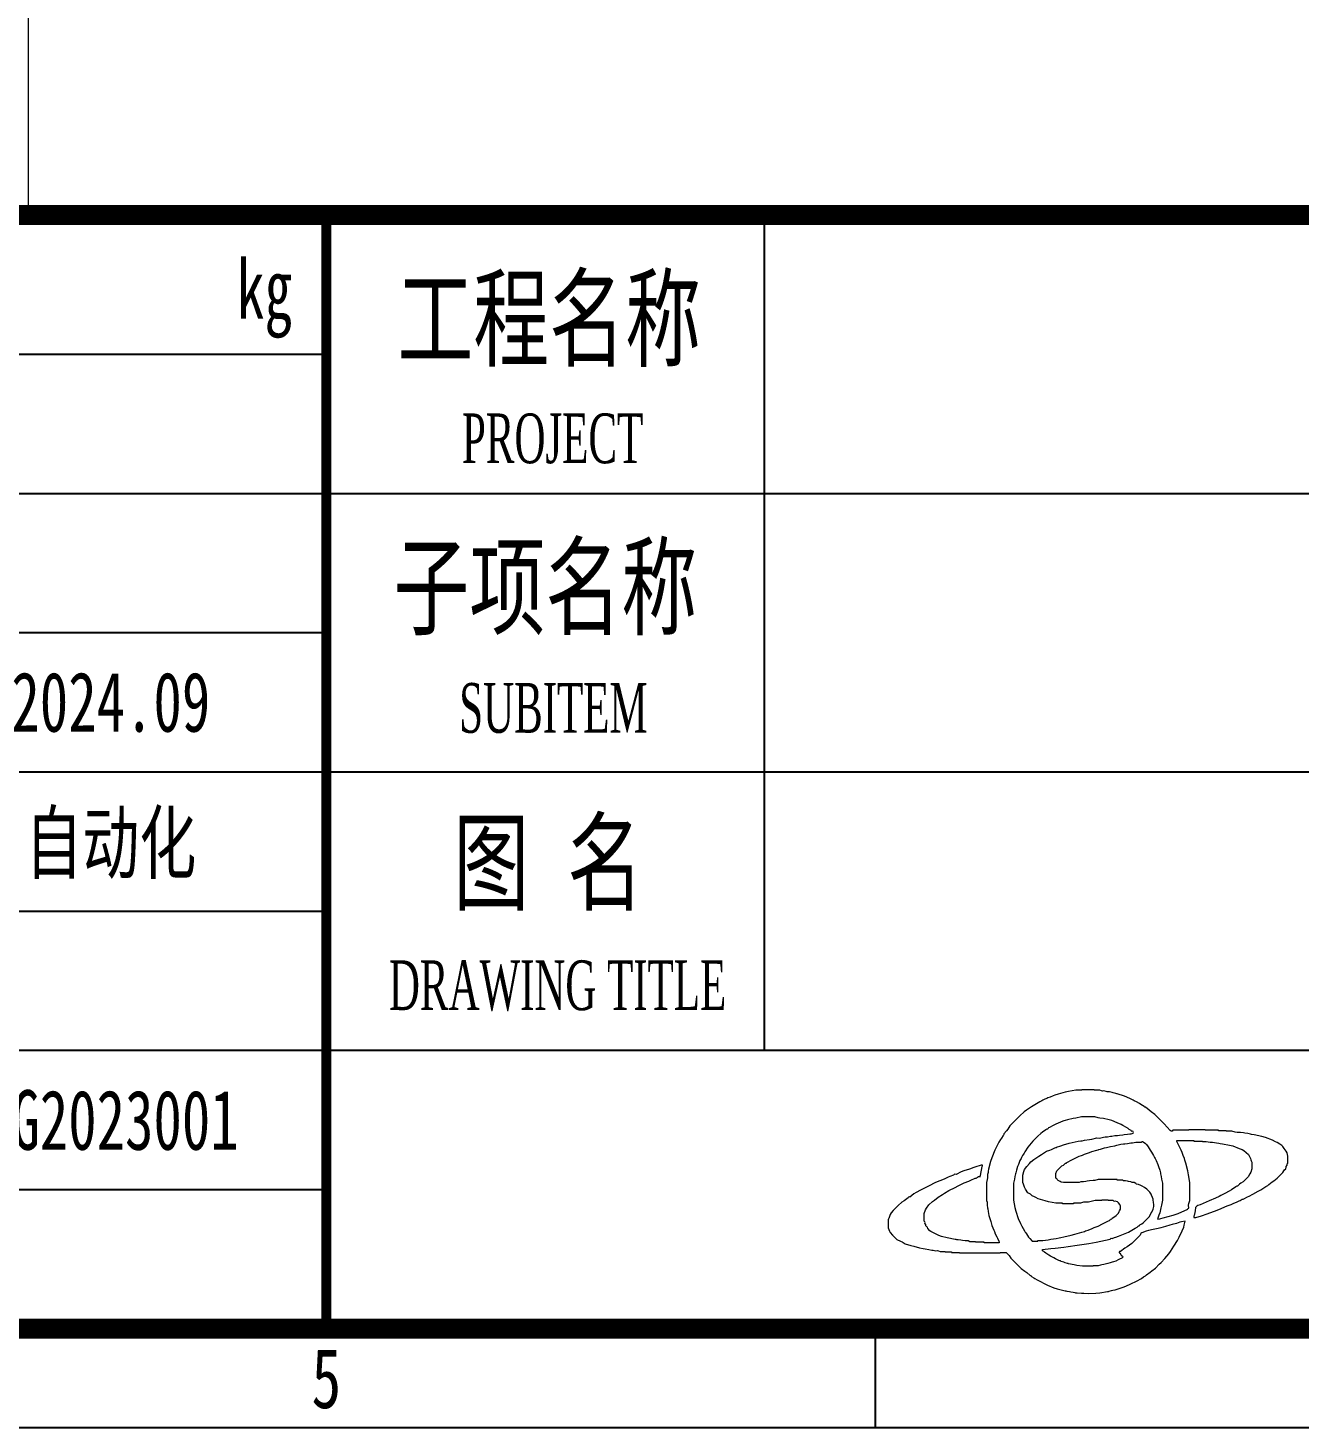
# Model space of a CAD drawing. Header units: millimetres. Extents: x -705761 to 1364679, y -410401 to 446404.
# Drawn here: x -536024 to -529630, y 142576 to 149616 of the extents above; entities that cross this region are included whole.
import ezdxf
from ezdxf.enums import TextEntityAlignment as Align

# ---------------------------------------------------------------- set-up
doc = ezdxf.new("R2010")
doc.units = ezdxf.units.MM
doc.layers.add('TK', color=7, linetype='Continuous')
doc.layers.add('模板-签名-公用', color=3, linetype='Continuous')
doc.layers.add('图框', color=7, linetype='Continuous', lineweight=13)
doc.styles.get("Standard").update_dxf_attribs({"font": 'arial.ttf'})
doc.styles.add('Style-Times New Roman', font='times.ttf')
doc.styles.add('Style-仿宋_GB2312', font='')
doc.styles.add('宋体', font='', dxfattribs={"width": 0.7, "height": 2.5})
doc.styles.add('宋体_1', font='', dxfattribs={"width": 0.7, "height": 2.386364})
doc.styles.get('Style-仿宋_GB2312').set_extended_font_data('仿宋_GB2312')
doc.styles.get('宋体').set_extended_font_data('SimSun')
doc.styles.get('宋体_1').set_extended_font_data('SimSun')

# ---------------------------------------------------------------- blocks, each defined once
blk = doc.blocks.new('BSIET_通用图框_A3_1')
at = {"layer": '图框', "color": 7, "linetype": 'Continuous', "lineweight": 25}
blk.add_line((-157.4, 0), (-157.4, 5), dxfattribs=at)
at = {"layer": '图框', "lineweight": 25}
blk.add_lwpolyline([(-420, 297), (0, 297), (0, 0), (-420, 0)], close=True, dxfattribs=at)
at = {"layer": '图框', "lineweight": 100}
blk.add_lwpolyline([(-395, 292), (-5, 292), (-5, 5), (-395, 5)], close=True, dxfattribs=at)
at = {"layer": 'TK', "style": '宋体_1', "width": 0.7, "flags": 3}
for tag, p in [('LZCO_NGZBS-W50-H30-D10_T7', (-43.865, 279.748)), ('LZCO_NJN-W50-H30-D10_T7', (-42.728, 248.654))]:
    blk.add_attdef(tag, text='', height=3, dxfattribs=at).set_placement(p, align=Align.MIDDLE_CENTER)
at = {"layer": 'TK', "style": '宋体', "width": 0.7, "flags": 3}
for tag, p in [('LZHQ_N会签6_T6_H6', (-407.253, 57.082)), ('LZHQ_N会签5_T6_H6', (-407.253, 49.082)), ('LZHQ_N会签4_T6_H6', (-407.253, 41.082)), ('LZHQ_N会签3_T6_H6', (-407.253, 33.082)), ('LZHQ_N会签2_T6_H6', (-407.253, 25.082)), ('LZHQ_N会签1_T6_H6', (-407.253, 17.082))]:
    blk.add_attdef(tag, text='', height=2.5, dxfattribs=at).set_placement(p, align=Align.MIDDLE)
at = {"layer": '图框', "color": 7, "linetype": 'Continuous', "lineweight": 25, "style": 'Style-仿宋_GB2312', "width": 0.733334}
blk.add_text('5', height=3, dxfattribs=at).set_placement((-185.001, 2.5), align=Align.MIDDLE_CENTER)
at = {"layer": '模板-签名-公用', "style": '宋体', "width": 0.7}
blk.add_attdef('LZTQINS', text='', height=2, dxfattribs=at).set_placement((-5, 5), align=Align.MIDDLE)
at = {"layer": '模板-签名-公用', "style": '宋体', "width": 0.7, "flags": 3}
blk.add_attdef('LZFRAME', (-40.909, 2.064), '', height=3, dxfattribs=at)
blk = doc.blocks.new('BSIET_通用图纸_A3(2024)_1')
at = {"color": 7, "linetype": 'Continuous', "lineweight": 0}
for p, q in [((-142.33, 11.988), (-142.69, 11.922)), ((-142.206, 11.988), (-142.33, 11.988)), ((-142.144, 11.988), (-142.206, 11.988)), ((-142.02, 11.988), (-142.144, 11.988)), ((-141.772, 12.014), (-142.02, 12.014)), ((-142.02, 12.014), (-142.02, 12.003)), ((-142.02, 12.003), (-142.02, 11.998)), ((-142.02, 11.998), (-142.02, 11.988)), ((-141.648, 12.014), (-141.772, 12.014)), ((-141.4, 12.014), (-141.648, 12.014)), ((-141.4, 12.003), (-141.4, 12.014)), ((-141.4, 11.998), (-141.4, 12.003)), ((-141.4, 11.988), (-141.4, 11.998)), ((-141.286, 11.988), (-141.4, 11.988)), ((-141.23, 11.988), (-141.286, 11.988)), ((-141.116, 11.988), (-141.23, 11.988)), ((-141.041, 11.952), (-141.116, 11.988)), ((-144.306, 11.309), (-144.389, 11.257)), ((-144.137, 11.407), (-144.306, 11.309)), ((-144.034, 11.459), (-144.137, 11.407)), ((-143.982, 11.485), (-144.034, 11.459)), ((-143.879, 11.536), (-143.982, 11.485)), ((-143.775, 11.577), (-143.879, 11.536)), ((-143.724, 11.598), (-143.775, 11.577)), ((-143.621, 11.639), (-143.724, 11.598)), ((-143.466, 11.71), (-143.621, 11.639)), ((-143.385, 11.739), (-143.466, 11.71)), ((-143.22, 11.782), (-143.385, 11.739)), ((-142.868, 11.881), (-143.22, 11.782)), ((-142.69, 11.922), (-142.868, 11.881)), ((-140.991, 11.946), (-141.041, 11.952)), ((-140.909, 11.962), (-140.991, 11.946)), ((-140.8, 11.921), (-140.909, 11.962)), ((-140.741, 11.908), (-140.8, 11.921)), ((-140.625, 11.898), (-140.741, 11.908)), ((-140.501, 11.867), (-140.625, 11.898)), ((-140.439, 11.851), (-140.501, 11.867)), ((-140.315, 11.82), (-140.439, 11.851)), ((-140.269, 11.805), (-140.315, 11.82)), ((-140.246, 11.797), (-140.269, 11.805)), ((-140.199, 11.782), (-140.246, 11.797)), ((-139.93, 11.699), (-140.199, 11.782)), ((-139.798, 11.65), (-139.93, 11.699)), ((-139.541, 11.536), (-139.798, 11.65)), ((-139.437, 11.485), (-139.541, 11.536)), ((-139.386, 11.459), (-139.437, 11.485)), ((-139.282, 11.407), (-139.386, 11.459)), ((-139.128, 11.313), (-139.282, 11.407)), ((-139.051, 11.267), (-139.128, 11.313)), ((-138.895, 11.175), (-139.051, 11.267)), ((-145.131, 10.697), (-145.341, 10.505)), ((-144.917, 10.898), (-145.131, 10.697)), ((-144.798, 10.99), (-144.917, 10.898)), ((-144.55, 11.149), (-144.798, 10.99)), ((-144.389, 11.257), (-144.55, 11.149)), ((-142.464, 10.562), (-142.743, 10.503)), ((-142.325, 10.59), (-142.464, 10.562)), ((-142.046, 10.645), (-142.325, 10.59)), ((-141.777, 10.645), (-142.046, 10.645)), ((-141.643, 10.645), (-141.777, 10.645)), ((-141.374, 10.645), (-141.643, 10.645)), ((-141.201, 10.601), (-141.374, 10.645)), ((-141.112, 10.586), (-141.201, 10.601)), ((-140.935, 10.568), (-141.112, 10.586)), ((-140.651, 10.501), (-140.935, 10.568)), ((-138.879, 11.144), (-138.895, 11.175)), ((-138.852, 11.13), (-138.879, 11.144)), ((-138.818, 11.136), (-138.852, 11.13)), ((-138.636, 10.98), (-138.818, 11.136)), ((-138.543, 10.905), (-138.636, 10.98)), ((-138.353, 10.762), (-138.543, 10.905)), ((-138.033, 10.451), (-138.353, 10.762)), ((-145.807, 9.941), (-145.945, 9.793)), ((-145.744, 10.023), (-145.807, 9.941)), ((-145.635, 10.193), (-145.744, 10.023)), ((-145.442, 10.403), (-145.635, 10.193)), ((-145.341, 10.505), (-145.442, 10.403)), ((-143.998, 9.87), (-144.081, 9.808)), ((-143.827, 9.987), (-143.998, 9.87)), ((-143.812, 10.018), (-143.827, 9.987)), ((-143.784, 10.032), (-143.812, 10.018)), ((-143.75, 10.025), (-143.784, 10.032)), ((-143.717, 10.07), (-143.75, 10.025)), ((-143.695, 10.089), (-143.717, 10.07)), ((-143.647, 10.116), (-143.695, 10.089)), ((-143.461, 10.209), (-143.647, 10.116)), ((-143.368, 10.255), (-143.461, 10.209)), ((-143.182, 10.348), (-143.368, 10.255)), ((-143.128, 10.364), (-143.182, 10.348)), ((-143.102, 10.375), (-143.128, 10.364)), ((-143.053, 10.4), (-143.102, 10.375)), ((-142.929, 10.441), (-143.053, 10.4)), ((-142.867, 10.462), (-142.929, 10.441)), ((-142.743, 10.503), (-142.867, 10.462)), ((-140.509, 10.457), (-140.651, 10.501)), ((-140.238, 10.348), (-140.509, 10.457)), ((-140.052, 10.255), (-140.238, 10.348)), ((-139.959, 10.209), (-140.052, 10.255)), ((-139.773, 10.116), (-139.959, 10.209)), ((-139.748, 10.089), (-139.773, 10.116)), ((-139.731, 10.077), (-139.748, 10.089)), ((-139.696, 10.064), (-139.731, 10.077)), ((-139.639, 10.016), (-139.696, 10.064)), ((-139.607, 9.995), (-139.639, 10.016)), ((-139.541, 9.961), (-139.607, 9.995)), ((-139.525, 9.93), (-139.541, 9.961)), ((-139.497, 9.916), (-139.525, 9.93)), ((-139.463, 9.922), (-139.497, 9.916)), ((-139.436, 9.889), (-139.463, 9.922)), ((-139.437, 9.819), (-139.429, 9.861)), ((-139.429, 9.861), (-139.436, 9.889)), ((-137.878, 10.29), (-138.033, 10.451)), ((-137.578, 9.961), (-137.878, 10.29)), ((-137.537, 9.929), (-137.578, 9.961)), ((-137.483, 9.934), (-137.537, 9.929)), ((-137.449, 9.974), (-137.483, 9.934)), ((-137.129, 9.974), (-137.449, 9.974)), ((-136.969, 9.974), (-137.129, 9.974)), ((-136.648, 9.974), (-136.969, 9.974)), ((-136.318, 10), (-136.648, 10)), ((-136.648, 10), (-136.648, 9.989)), ((-136.648, 9.989), (-136.648, 9.984)), ((-136.648, 9.984), (-136.648, 9.974)), ((-136.153, 10), (-136.318, 10)), ((-135.822, 10), (-136.153, 10)), ((-135.822, 9.989), (-135.822, 10)), ((-135.822, 9.984), (-135.822, 9.989)), ((-135.822, 9.974), (-135.822, 9.984)), ((-135.553, 9.974), (-135.822, 9.974)), ((-135.419, 9.974), (-135.553, 9.974)), ((-135.151, 9.974), (-135.419, 9.974)), ((-135.151, 9.964), (-135.151, 9.974)), ((-135.151, 9.958), (-135.151, 9.964)), ((-135.151, 9.948), (-135.151, 9.958)), ((-134.996, 9.948), (-135.151, 9.948)), ((-134.918, 9.948), (-134.996, 9.948)), ((-134.763, 9.948), (-134.918, 9.948)), ((-134.763, 9.938), (-134.763, 9.948)), ((-134.763, 9.932), (-134.763, 9.938)), ((-134.763, 9.922), (-134.763, 9.932)), ((-134.65, 9.922), (-134.763, 9.922)), ((-134.593, 9.922), (-134.65, 9.922)), ((-134.479, 9.922), (-134.593, 9.922)), ((-134.307, 9.88), (-134.479, 9.922)), ((-134.218, 9.867), (-134.307, 9.88)), ((-134.04, 9.858), (-134.218, 9.867)), ((-133.896, 9.837), (-134.04, 9.858)), ((-146.273, 9.215), (-146.314, 9.132)), ((-146.19, 9.38), (-146.273, 9.215)), ((-146.107, 9.514), (-146.19, 9.38)), ((-146.066, 9.581), (-146.107, 9.514)), ((-145.984, 9.716), (-146.066, 9.581)), ((-145.953, 9.732), (-145.984, 9.716)), ((-145.939, 9.759), (-145.953, 9.732)), ((-145.945, 9.793), (-145.939, 9.759)), ((-144.659, 9.225), (-144.74, 9.116)), ((-144.486, 9.431), (-144.659, 9.225)), ((-144.388, 9.53), (-144.486, 9.431)), ((-144.339, 9.579), (-144.388, 9.53)), ((-144.24, 9.677), (-144.339, 9.579)), ((-144.081, 9.808), (-144.24, 9.677)), ((-143.259, 9.135), (-143.135, 9.176)), ((-143.135, 9.176), (-143.073, 9.197)), ((-143.073, 9.197), (-142.949, 9.238)), ((-142.949, 9.238), (-142.653, 9.324)), ((-142.653, 9.324), (-142.503, 9.36)), ((-142.503, 9.36), (-142.2, 9.419)), ((-142.2, 9.419), (-142.077, 9.439)), ((-142.077, 9.439), (-142.014, 9.45)), ((-142.014, 9.45), (-141.891, 9.47)), ((-141.891, 9.47), (-141.641, 9.505)), ((-141.641, 9.505), (-141.516, 9.529)), ((-141.516, 9.529), (-141.271, 9.587)), ((-141.271, 9.587), (-141.136, 9.584)), ((-141.136, 9.584), (-141.066, 9.592)), ((-141.066, 9.592), (-140.935, 9.625)), ((-140.935, 9.625), (-140.854, 9.643)), ((-140.854, 9.643), (-140.812, 9.648)), ((-140.812, 9.648), (-140.729, 9.651)), ((-140.78, 9.109), (-140.574, 9.16)), ((-140.729, 9.651), (-140.584, 9.672)), ((-140.584, 9.672), (-140.511, 9.682)), ((-140.574, 9.16), (-140.365, 9.194)), ((-140.511, 9.682), (-140.367, 9.703)), ((-140.367, 9.703), (-140.274, 9.713)), ((-140.365, 9.194), (-140.261, 9.217)), ((-140.274, 9.713), (-140.228, 9.718)), ((-140.261, 9.217), (-140.057, 9.277)), ((-140.228, 9.718), (-140.135, 9.728)), ((-140.135, 9.728), (-139.969, 9.749)), ((-140.057, 9.277), (-139.922, 9.284)), ((-139.969, 9.749), (-139.887, 9.76)), ((-139.922, 9.284), (-139.854, 9.292)), ((-139.887, 9.76), (-139.721, 9.78)), ((-139.854, 9.292), (-139.721, 9.315)), ((-139.721, 9.78), (-139.607, 9.786)), ((-139.721, 9.315), (-139.556, 9.336)), ((-139.607, 9.786), (-139.549, 9.793)), ((-139.556, 9.336), (-139.474, 9.346)), ((-139.549, 9.793), (-139.437, 9.819)), ((-139.474, 9.346), (-139.308, 9.367)), ((-139.308, 9.367), (-139.267, 9.372)), ((-139.267, 9.372), (-139.246, 9.375)), ((-139.246, 9.375), (-139.205, 9.38)), ((-139.205, 9.38), (-139.133, 9.38)), ((-139.133, 9.38), (-139.097, 9.38)), ((-139.097, 9.38), (-139.024, 9.38)), ((-139.024, 9.38), (-139.009, 9.408)), ((-139.009, 9.408), (-138.97, 9.414)), ((-138.97, 9.414), (-138.947, 9.393)), ((-138.947, 9.393), (-138.828, 9.308)), ((-138.828, 9.308), (-138.773, 9.254)), ((-138.773, 9.254), (-138.688, 9.135)), ((-137.247, 9.426), (-137.242, 9.457)), ((-137.244, 9.408), (-137.247, 9.426)), ((-137.23, 9.38), (-137.244, 9.408)), ((-137.242, 9.457), (-136.902, 9.457)), ((-137.147, 9.215), (-137.23, 9.38)), ((-137.106, 9.132), (-137.147, 9.215)), ((-136.902, 9.457), (-136.731, 9.457)), ((-136.731, 9.457), (-136.39, 9.457)), ((-136.39, 9.457), (-136.39, 9.447)), ((-136.39, 9.447), (-136.39, 9.442)), ((-136.39, 9.442), (-136.39, 9.431)), ((-136.39, 9.431), (-136.215, 9.431)), ((-136.215, 9.431), (-136.127, 9.431)), ((-136.127, 9.431), (-135.951, 9.431)), ((-135.951, 9.431), (-135.951, 9.421)), ((-135.951, 9.421), (-135.951, 9.416)), ((-135.951, 9.416), (-135.951, 9.406)), ((-135.951, 9.406), (-135.879, 9.406)), ((-135.879, 9.406), (-135.843, 9.406)), ((-135.843, 9.406), (-135.771, 9.406)), ((-135.771, 9.406), (-135.564, 9.38)), ((-135.564, 9.38), (-135.46, 9.367)), ((-135.46, 9.367), (-135.254, 9.341)), ((-135.254, 9.341), (-135.13, 9.321)), ((-135.13, 9.321), (-135.068, 9.31)), ((-135.068, 9.31), (-134.944, 9.29)), ((-134.944, 9.29), (-134.606, 9.231)), ((-134.606, 9.231), (-134.437, 9.184)), ((-134.437, 9.184), (-134.118, 9.057)), ((-133.823, 9.827), (-133.896, 9.837)), ((-133.679, 9.806), (-133.823, 9.827)), ((-133.55, 9.78), (-133.679, 9.806)), ((-133.485, 9.767), (-133.55, 9.78)), ((-133.356, 9.742), (-133.485, 9.767)), ((-132.981, 9.666), (-133.356, 9.742)), ((-132.795, 9.611), (-132.981, 9.666)), ((-132.439, 9.47), (-132.795, 9.611)), ((-132.286, 9.399), (-132.439, 9.47)), ((-132.211, 9.361), (-132.286, 9.399)), ((-132.065, 9.277), (-132.211, 9.361)), ((-131.967, 9.2), (-132.065, 9.277)), ((-131.922, 9.155), (-131.967, 9.2)), ((-131.845, 9.057), (-131.922, 9.155)), ((-146.55, 8.595), (-146.612, 8.402)), ((-146.397, 8.967), (-146.55, 8.595)), ((-146.314, 9.132), (-146.397, 8.967)), ((-145.131, 8.45), (-145.212, 8.258)), ((-145.08, 8.554), (-145.131, 8.45)), ((-145.054, 8.605), (-145.08, 8.554)), ((-145.002, 8.709), (-145.054, 8.605)), ((-144.953, 8.779), (-145.002, 8.709)), ((-144.929, 8.815), (-144.953, 8.779)), ((-144.886, 8.889), (-144.929, 8.815)), ((-144.74, 9.116), (-144.886, 8.889)), ((-144.587, 8.378), (-144.434, 8.502)), ((-144.434, 8.502), (-144.181, 8.667)), ((-144.181, 8.667), (-144.055, 8.75)), ((-144.055, 8.75), (-143.802, 8.915)), ((-143.802, 8.915), (-143.631, 8.97)), ((-143.631, 8.97), (-143.548, 9.003)), ((-143.548, 9.003), (-143.388, 9.083)), ((-143.388, 9.083), (-143.336, 9.102)), ((-143.336, 9.102), (-143.31, 9.113)), ((-143.31, 9.113), (-143.259, 9.135)), ((-142.769, 8.36), (-142.521, 8.484)), ((-142.521, 8.484), (-142.397, 8.546)), ((-142.397, 8.546), (-142.149, 8.67)), ((-142.149, 8.67), (-142.044, 8.706)), ((-142.044, 8.706), (-141.992, 8.727)), ((-141.992, 8.727), (-141.891, 8.773)), ((-141.891, 8.773), (-141.643, 8.856)), ((-141.643, 8.856), (-141.519, 8.897)), ((-141.519, 8.897), (-141.271, 8.98)), ((-141.271, 8.98), (-141.198, 8.997)), ((-141.198, 8.997), (-141.161, 9.007)), ((-141.161, 9.007), (-141.09, 9.031)), ((-141.09, 9.031), (-140.883, 9.083)), ((-140.883, 9.083), (-140.78, 9.109)), ((-138.688, 9.135), (-138.581, 8.964)), ((-138.581, 8.964), (-138.526, 8.879)), ((-138.526, 8.879), (-138.417, 8.709)), ((-138.417, 8.709), (-138.366, 8.605)), ((-138.366, 8.605), (-138.34, 8.554)), ((-138.34, 8.554), (-138.288, 8.45)), ((-138.288, 8.45), (-138.207, 8.258)), ((-137.023, 8.967), (-137.106, 9.132)), ((-136.986, 8.862), (-137.023, 8.967)), ((-136.966, 8.81), (-136.986, 8.862)), ((-136.92, 8.709), (-136.966, 8.81)), ((-136.868, 8.554), (-136.92, 8.709)), ((-136.842, 8.476), (-136.868, 8.554)), ((-136.791, 8.321), (-136.842, 8.476)), ((-134.118, 9.057), (-133.959, 9.007)), ((-133.959, 9.007), (-133.88, 8.962)), ((-133.88, 8.962), (-133.756, 8.851)), ((-133.756, 8.851), (-133.651, 8.752)), ((-133.651, 8.752), (-133.606, 8.687)), ((-133.606, 8.687), (-133.55, 8.554)), ((-133.55, 8.554), (-133.524, 8.479)), ((-133.524, 8.479), (-133.509, 8.443)), ((-131.742, 8.921), (-131.845, 9.057)), ((-131.703, 8.837), (-131.742, 8.921)), ((-131.665, 8.67), (-131.703, 8.837)), ((-131.665, 8.53), (-131.665, 8.67)), ((-131.665, 8.461), (-131.665, 8.53)), ((-131.665, 8.321), (-131.665, 8.461)), ((-148.435, 7.75), (-148.475, 7.714)), ((-148.4, 7.761), (-148.435, 7.75)), ((-148.346, 7.753), (-148.4, 7.761)), ((-148.085, 7.877), (-148.346, 7.753)), ((-147.949, 7.932), (-148.085, 7.877)), ((-147.675, 8.024), (-147.949, 7.932)), ((-147.458, 8.097), (-147.675, 8.024)), ((-147.35, 8.133), (-147.458, 8.097)), ((-147.133, 8.205), (-147.35, 8.133)), ((-147.089, 8.22), (-147.133, 8.205)), ((-147.12, 7.701), (-147.084, 7.882)), ((-147.063, 8.223), (-147.089, 8.22)), ((-147.084, 7.882), (-147.065, 7.972)), ((-147.065, 7.972), (-147.029, 8.153)), ((-147.016, 8.218), (-147.063, 8.223)), ((-147.029, 8.153), (-147.024, 8.179)), ((-147.024, 8.179), (-147.022, 8.192)), ((-147.022, 8.192), (-147.016, 8.218)), ((-146.758, 7.753), (-146.769, 7.586)), ((-146.738, 7.856), (-146.758, 7.753)), ((-146.727, 7.908), (-146.738, 7.856)), ((-146.707, 8.011), (-146.727, 7.908)), ((-146.612, 8.402), (-146.707, 8.011)), ((-145.359, 7.774), (-145.39, 7.65)), ((-145.343, 7.836), (-145.359, 7.774)), ((-145.312, 7.96), (-145.343, 7.836)), ((-145.249, 8.159), (-145.312, 7.96)), ((-145.212, 8.258), (-145.249, 8.159)), ((-144.989, 7.714), (-144.943, 7.903)), ((-144.943, 7.903), (-144.898, 7.997)), ((-144.898, 7.997), (-144.783, 8.153)), ((-144.783, 8.153), (-144.658, 8.306)), ((-144.658, 8.306), (-144.587, 8.378)), ((-143.337, 7.805), (-143.311, 7.856)), ((-143.337, 7.712), (-143.337, 7.805)), ((-143.311, 7.856), (-143.298, 7.882)), ((-143.298, 7.882), (-143.272, 7.934)), ((-143.272, 7.934), (-143.174, 8.032)), ((-143.174, 8.032), (-143.125, 8.081)), ((-143.125, 8.081), (-143.027, 8.179)), ((-143.027, 8.179), (-142.944, 8.219)), ((-142.944, 8.219), (-142.904, 8.25)), ((-142.904, 8.25), (-142.846, 8.321)), ((-142.846, 8.321), (-142.812, 8.315)), ((-142.812, 8.315), (-142.784, 8.329)), ((-142.784, 8.329), (-142.769, 8.36)), ((-138.207, 8.258), (-138.171, 8.159)), ((-138.171, 8.159), (-138.108, 7.96)), ((-138.108, 7.96), (-138.076, 7.836)), ((-138.076, 7.836), (-138.061, 7.774)), ((-138.061, 7.774), (-138.03, 7.65)), ((-136.695, 7.933), (-136.791, 8.321)), ((-136.657, 7.736), (-136.695, 7.933)), ((-133.574, 7.782), (-133.666, 7.624)), ((-133.534, 7.865), (-133.574, 7.782)), ((-133.472, 8.037), (-133.534, 7.865)), ((-133.509, 8.443), (-133.472, 8.373)), ((-133.472, 8.373), (-133.472, 8.239)), ((-133.472, 8.239), (-133.472, 8.172)), ((-133.472, 8.172), (-133.472, 8.037)), ((-132.029, 7.738), (-131.91, 7.856)), ((-131.91, 7.856), (-131.871, 7.94)), ((-131.871, 7.94), (-131.839, 7.979)), ((-131.839, 7.979), (-131.768, 8.037)), ((-131.768, 8.037), (-131.756, 8.113)), ((-131.756, 8.113), (-131.743, 8.152)), ((-131.743, 8.152), (-131.703, 8.218)), ((-131.703, 8.218), (-131.701, 8.262)), ((-131.701, 8.262), (-131.692, 8.287)), ((-131.692, 8.287), (-131.665, 8.321)), ((-149.839, 7.11), (-150.128, 6.966)), ((-149.694, 7.182), (-149.839, 7.11)), ((-149.405, 7.327), (-149.694, 7.182)), ((-149.209, 7.41), (-149.405, 7.327)), ((-149.111, 7.451), (-149.209, 7.41)), ((-148.914, 7.534), (-149.111, 7.451)), ((-148.741, 7.611), (-148.914, 7.534)), ((-148.653, 7.648), (-148.741, 7.611)), ((-148.708, 6.94), (-148.398, 7.095)), ((-148.475, 7.714), (-148.653, 7.648)), ((-148.398, 7.095), (-148.243, 7.172)), ((-148.243, 7.172), (-147.933, 7.327)), ((-147.933, 7.327), (-147.709, 7.408)), ((-147.709, 7.408), (-147.6, 7.458)), ((-147.6, 7.458), (-147.391, 7.572)), ((-147.391, 7.572), (-147.337, 7.565)), ((-147.337, 7.565), (-147.302, 7.575)), ((-147.302, 7.575), (-147.262, 7.611)), ((-147.262, 7.611), (-147.22, 7.643)), ((-147.22, 7.643), (-147.184, 7.65)), ((-147.184, 7.65), (-147.133, 7.637)), ((-147.133, 7.637), (-147.128, 7.663)), ((-147.128, 7.663), (-147.125, 7.676)), ((-147.125, 7.676), (-147.12, 7.701)), ((-146.782, 7.502), (-146.823, 7.34)), ((-146.823, 7.34), (-146.823, 6.978)), ((-146.769, 7.586), (-146.782, 7.502)), ((-145.418, 7.446), (-145.454, 7.314)), ((-145.454, 7.314), (-145.454, 6.973)), ((-145.405, 7.514), (-145.418, 7.446)), ((-145.39, 7.65), (-145.405, 7.514)), ((-144.989, 7.57), (-144.989, 7.714)), ((-144.989, 7.497), (-144.989, 7.57)), ((-144.989, 7.353), (-144.989, 7.497)), ((-144.984, 7.337), (-144.989, 7.353)), ((-144.982, 7.33), (-144.984, 7.337)), ((-144.976, 7.314), (-144.982, 7.33)), ((-144.906, 7.106), (-144.976, 7.314)), ((-144.855, 7.004), (-144.906, 7.106)), ((-143.337, 7.665), (-143.337, 7.712)), ((-143.337, 7.572), (-143.337, 7.665)), ((-143.284, 7.528), (-143.337, 7.572)), ((-143.259, 7.501), (-143.284, 7.528)), ((-143.22, 7.443), (-143.259, 7.501)), ((-143.116, 7.392), (-143.22, 7.443)), ((-143.061, 7.371), (-143.116, 7.392)), ((-142.949, 7.34), (-143.061, 7.371)), ((-142.629, 7.34), (-142.949, 7.34)), ((-142.469, 7.34), (-142.629, 7.34)), ((-142.149, 7.34), (-142.469, 7.34)), ((-142.073, 7.376), (-142.149, 7.34)), ((-142.026, 7.385), (-142.073, 7.376)), ((-141.942, 7.379), (-142.026, 7.385)), ((-141.818, 7.399), (-141.942, 7.379)), ((-141.756, 7.41), (-141.818, 7.399)), ((-141.632, 7.43), (-141.756, 7.41)), ((-141.455, 7.44), (-141.632, 7.43)), ((-141.366, 7.453), (-141.455, 7.44)), ((-141.193, 7.495), (-141.366, 7.453)), ((-140.811, 7.495), (-141.193, 7.495)), ((-140.62, 7.495), (-140.811, 7.495)), ((-140.238, 7.495), (-140.62, 7.495)), ((-140.238, 7.485), (-140.238, 7.495)), ((-140.238, 7.479), (-140.238, 7.485)), ((-140.238, 7.469), (-140.238, 7.479)), ((-140.135, 7.469), (-140.238, 7.469)), ((-140.083, 7.469), (-140.135, 7.469)), ((-139.98, 7.469), (-140.083, 7.469)), ((-139.926, 7.435), (-139.98, 7.469)), ((-139.889, 7.426), (-139.926, 7.435)), ((-139.825, 7.43), (-139.889, 7.426)), ((-139.721, 7.41), (-139.825, 7.43)), ((-139.67, 7.399), (-139.721, 7.41)), ((-139.567, 7.379), (-139.67, 7.399)), ((-139.499, 7.349), (-139.567, 7.379)), ((-139.46, 7.341), (-139.499, 7.349)), ((-139.386, 7.34), (-139.46, 7.341)), ((-139.311, 7.289), (-139.386, 7.34)), ((-139.267, 7.27), (-139.311, 7.289)), ((-139.179, 7.249), (-139.267, 7.27)), ((-139.055, 7.188), (-139.179, 7.249)), ((-138.993, 7.156), (-139.055, 7.188)), ((-138.869, 7.095), (-138.993, 7.156)), ((-138.758, 7.011), (-138.869, 7.095)), ((-138.03, 7.65), (-138.02, 7.514)), ((-138.02, 7.514), (-138.007, 7.444)), ((-138.007, 7.444), (-137.965, 7.314)), ((-137.965, 7.314), (-137.965, 6.973)), ((-136.597, 7.34), (-136.657, 7.736)), ((-136.597, 6.978), (-136.597, 7.34)), ((-134.273, 7.121), (-134.5, 6.985)), ((-134.257, 7.151), (-134.273, 7.121)), ((-134.23, 7.165), (-134.257, 7.151)), ((-134.195, 7.159), (-134.23, 7.165)), ((-134.095, 7.262), (-134.195, 7.159)), ((-134.036, 7.307), (-134.095, 7.262)), ((-133.911, 7.379), (-134.036, 7.307)), ((-133.813, 7.477), (-133.911, 7.379)), ((-133.764, 7.526), (-133.813, 7.477)), ((-133.666, 7.624), (-133.764, 7.526)), ((-133.028, 6.983), (-132.775, 7.146)), ((-132.775, 7.146), (-132.709, 7.18)), ((-132.709, 7.18), (-132.677, 7.201)), ((-132.677, 7.201), (-132.62, 7.249)), ((-132.62, 7.249), (-132.454, 7.372)), ((-132.454, 7.372), (-132.371, 7.434)), ((-132.371, 7.434), (-132.207, 7.559)), ((-132.207, 7.559), (-132.088, 7.678)), ((-132.088, 7.678), (-132.029, 7.738)), ((-151.063, 6.352), (-151.264, 6.191)), ((-150.96, 6.43), (-151.063, 6.352)), ((-150.748, 6.578), (-150.96, 6.43)), ((-150.732, 6.609), (-150.748, 6.578)), ((-150.705, 6.623), (-150.732, 6.609)), ((-150.671, 6.617), (-150.705, 6.623)), ((-150.464, 6.772), (-150.671, 6.617)), ((-150.355, 6.842), (-150.464, 6.772)), ((-150.128, 6.966), (-150.355, 6.842)), ((-149.715, 6.217), (-149.529, 6.383)), ((-149.529, 6.383), (-149.433, 6.463)), ((-149.433, 6.463), (-149.237, 6.617)), ((-149.237, 6.617), (-149.025, 6.744)), ((-149.025, 6.744), (-148.919, 6.809)), ((-148.919, 6.809), (-148.708, 6.94)), ((-146.823, 6.978), (-146.823, 6.798)), ((-146.823, 6.798), (-146.823, 6.436)), ((-146.823, 6.436), (-146.787, 6.349)), ((-146.787, 6.349), (-146.779, 6.298)), ((-145.454, 6.973), (-145.454, 6.803)), ((-145.454, 6.803), (-145.454, 6.462)), ((-145.454, 6.462), (-145.383, 6.085)), ((-144.731, 6.824), (-144.855, 7.004)), ((-144.639, 6.784), (-144.731, 6.824)), ((-144.595, 6.753), (-144.639, 6.784)), ((-144.525, 6.681), (-144.595, 6.753)), ((-144.401, 6.62), (-144.525, 6.681)), ((-144.339, 6.588), (-144.401, 6.62)), ((-144.215, 6.527), (-144.339, 6.588)), ((-143.87, 6.417), (-144.215, 6.527)), ((-143.693, 6.373), (-143.87, 6.417)), ((-143.337, 6.307), (-143.693, 6.373)), ((-141.938, 6.354), (-142.097, 6.307)), ((-141.85, 6.365), (-141.938, 6.354)), ((-141.684, 6.359), (-141.85, 6.365)), ((-141.55, 6.391), (-141.684, 6.359)), ((-141.483, 6.406), (-141.55, 6.391)), ((-141.348, 6.436), (-141.483, 6.406)), ((-141.214, 6.436), (-141.348, 6.436)), ((-141.147, 6.436), (-141.214, 6.436)), ((-141.012, 6.436), (-141.147, 6.436)), ((-140.889, 6.462), (-141.012, 6.462)), ((-141.012, 6.462), (-141.012, 6.452)), ((-141.012, 6.452), (-141.012, 6.446)), ((-141.012, 6.446), (-141.012, 6.436)), ((-140.827, 6.462), (-140.889, 6.462)), ((-140.703, 6.462), (-140.827, 6.462)), ((-140.703, 6.452), (-140.703, 6.462)), ((-140.703, 6.446), (-140.703, 6.452)), ((-140.703, 6.436), (-140.703, 6.446)), ((-140.599, 6.436), (-140.703, 6.436)), ((-140.548, 6.436), (-140.599, 6.436)), ((-140.444, 6.436), (-140.548, 6.436)), ((-140.417, 6.403), (-140.444, 6.436)), ((-140.381, 6.394), (-140.417, 6.403)), ((-140.341, 6.41), (-140.381, 6.394)), ((-140.235, 6.367), (-140.341, 6.41)), ((-140.183, 6.33), (-140.235, 6.367)), ((-138.705, 6.964), (-138.758, 7.011)), ((-138.611, 6.862), (-138.705, 6.964)), ((-138.544, 6.759), (-138.611, 6.862)), ((-138.516, 6.704), (-138.544, 6.759)), ((-138.469, 6.591), (-138.516, 6.704)), ((-138.439, 6.501), (-138.469, 6.591)), ((-138.428, 6.453), (-138.439, 6.501)), ((-138.417, 6.359), (-138.428, 6.453)), ((-138.403, 6.215), (-138.417, 6.359)), ((-137.965, 6.462), (-138.022, 6.204)), ((-137.965, 6.973), (-137.965, 6.803)), ((-137.965, 6.803), (-137.965, 6.462)), ((-136.641, 6.286), (-136.597, 6.436)), ((-136.597, 6.798), (-136.597, 6.978)), ((-136.597, 6.436), (-136.597, 6.798)), ((-135.771, 6.351), (-136.08, 6.217)), ((-135.616, 6.418), (-135.771, 6.351)), ((-135.306, 6.552), (-135.616, 6.418)), ((-135.12, 6.645), (-135.306, 6.552)), ((-135.027, 6.692), (-135.12, 6.645)), ((-134.841, 6.785), (-135.027, 6.692)), ((-134.613, 6.918), (-134.841, 6.785)), ((-134.5, 6.985), (-134.613, 6.918)), ((-134.417, 6.289), (-134.221, 6.372)), ((-134.221, 6.372), (-134.118, 6.423)), ((-134.118, 6.423), (-134.066, 6.449)), ((-134.066, 6.449), (-133.963, 6.501)), ((-133.963, 6.501), (-133.932, 6.511)), ((-133.932, 6.511), (-133.916, 6.516)), ((-133.916, 6.516), (-133.885, 6.527)), ((-133.885, 6.527), (-133.7, 6.62)), ((-133.7, 6.62), (-133.607, 6.666)), ((-133.607, 6.666), (-133.421, 6.759)), ((-133.421, 6.759), (-133.157, 6.906)), ((-133.157, 6.906), (-133.028, 6.983)), ((-151.657, 5.74), (-151.716, 5.584)), ((-151.613, 5.815), (-151.657, 5.74)), ((-151.51, 5.945), (-151.613, 5.815)), ((-151.411, 6.044), (-151.51, 5.945)), ((-151.362, 6.093), (-151.411, 6.044)), ((-151.264, 6.191), (-151.362, 6.093)), ((-149.948, 5.79), (-149.881, 5.973)), ((-149.948, 5.636), (-149.948, 5.79)), ((-149.948, 5.558), (-149.948, 5.636)), ((-149.881, 5.973), (-149.832, 6.062)), ((-149.832, 6.062), (-149.715, 6.217)), ((-146.779, 6.298), (-146.784, 6.204)), ((-146.784, 6.204), (-146.764, 6.08)), ((-146.764, 6.08), (-146.753, 6.018)), ((-146.753, 6.018), (-146.732, 5.894)), ((-146.732, 5.894), (-146.69, 5.685)), ((-146.69, 5.685), (-146.664, 5.581)), ((-145.383, 6.085), (-145.337, 5.898)), ((-145.337, 5.898), (-145.222, 5.532)), ((-143.202, 6.307), (-143.337, 6.307)), ((-143.135, 6.307), (-143.202, 6.307)), ((-143.001, 6.307), (-143.135, 6.307)), ((-143.001, 6.297), (-143.001, 6.307)), ((-143.001, 6.291), (-143.001, 6.297)), ((-143.001, 6.281), (-143.001, 6.291)), ((-142.774, 6.281), (-143.001, 6.281)), ((-142.66, 6.281), (-142.774, 6.281)), ((-142.433, 6.281), (-142.66, 6.281)), ((-142.299, 6.307), (-142.433, 6.307)), ((-142.433, 6.307), (-142.433, 6.297)), ((-142.433, 6.297), (-142.433, 6.291)), ((-142.433, 6.291), (-142.433, 6.281)), ((-142.232, 6.307), (-142.299, 6.307)), ((-142.097, 6.307), (-142.232, 6.307)), ((-140.496, 5.545), (-140.361, 5.633)), ((-140.361, 5.633), (-140.297, 5.686)), ((-140.297, 5.686), (-140.186, 5.804)), ((-140.186, 5.804), (-140.147, 5.882)), ((-140.109, 6.242), (-140.183, 6.33)), ((-140.147, 5.882), (-140.127, 5.921)), ((-140.127, 5.921), (-140.083, 5.997)), ((-140.078, 6.149), (-140.109, 6.242)), ((-140.083, 5.997), (-140.072, 6.095)), ((-140.072, 6.095), (-140.078, 6.149)), ((-138.753, 5.507), (-138.624, 5.636)), ((-138.624, 5.636), (-138.546, 5.78)), ((-138.546, 5.78), (-138.507, 5.852)), ((-138.507, 5.852), (-138.43, 5.997)), ((-138.43, 5.997), (-138.406, 6.14)), ((-138.406, 6.14), (-138.403, 6.215)), ((-138.162, 5.654), (-138.198, 5.545)), ((-138.144, 5.708), (-138.162, 5.654)), ((-138.108, 5.816), (-138.144, 5.708)), ((-138.05, 6.074), (-138.108, 5.816)), ((-138.022, 6.204), (-138.05, 6.074)), ((-137.939, 5.571), (-137.427, 5.703)), ((-137.427, 5.703), (-137.174, 5.789)), ((-137.174, 5.789), (-136.687, 5.997)), ((-136.687, 6.023), (-136.673, 6.041)), ((-136.687, 5.997), (-136.687, 6.023)), ((-136.673, 6.041), (-136.648, 6.049)), ((-136.652, 6.205), (-136.641, 6.286)), ((-136.648, 6.049), (-136.652, 6.205)), ((-136.395, 5.65), (-136.398, 5.625)), ((-136.377, 5.687), (-136.395, 5.65)), ((-136.339, 5.845), (-136.377, 5.687)), ((-136.326, 5.926), (-136.339, 5.845)), ((-136.313, 6.087), (-136.326, 5.926)), ((-136.236, 6.161), (-136.313, 6.087)), ((-136.183, 6.19), (-136.236, 6.161)), ((-136.235, 5.597), (-136.049, 5.659)), ((-136.08, 6.217), (-136.183, 6.19)), ((-136.049, 5.659), (-135.956, 5.69)), ((-135.956, 5.69), (-135.771, 5.752)), ((-135.771, 5.752), (-135.346, 5.913)), ((-135.346, 5.913), (-135.134, 5.996)), ((-135.134, 5.996), (-134.712, 6.165)), ((-134.712, 6.165), (-134.516, 6.248)), ((-134.516, 6.248), (-134.417, 6.289)), ((-151.74, 5.514), (-151.755, 5.468)), ((-151.755, 5.468), (-151.755, 5.308)), ((-151.755, 5.308), (-151.755, 5.228)), ((-151.755, 5.228), (-151.755, 5.067)), ((-151.755, 5.067), (-151.696, 4.907)), ((-151.732, 5.537), (-151.74, 5.514)), ((-151.716, 5.584), (-151.732, 5.537)), ((-149.948, 5.403), (-149.948, 5.558)), ((-149.915, 5.376), (-149.948, 5.403)), ((-149.922, 5.3), (-149.905, 5.339)), ((-149.881, 5.259), (-149.922, 5.3)), ((-149.905, 5.339), (-149.915, 5.376)), ((-149.866, 5.228), (-149.881, 5.259)), ((-149.857, 5.171), (-149.866, 5.228)), ((-149.809, 5.124), (-149.857, 5.171)), ((-149.788, 5.092), (-149.809, 5.124)), ((-149.767, 5.029), (-149.788, 5.092)), ((-149.669, 4.923), (-149.767, 5.029)), ((-146.664, 5.581), (-146.603, 5.377)), ((-146.603, 5.377), (-146.562, 5.253)), ((-146.562, 5.253), (-146.541, 5.192)), ((-146.541, 5.192), (-146.5, 5.067)), ((-146.5, 5.067), (-146.445, 4.945)), ((-146.445, 4.945), (-146.419, 4.883)), ((-145.222, 5.532), (-145.108, 5.277)), ((-145.108, 5.277), (-145.043, 5.152)), ((-145.043, 5.152), (-144.899, 4.913)), ((-141.834, 4.91), (-141.71, 4.951)), ((-141.71, 4.951), (-141.503, 5.034)), ((-141.503, 5.034), (-141.4, 5.075)), ((-141.4, 5.075), (-141.193, 5.158)), ((-141.193, 5.158), (-140.987, 5.261)), ((-140.987, 5.261), (-140.883, 5.313)), ((-140.883, 5.313), (-140.677, 5.416)), ((-140.677, 5.416), (-140.629, 5.443)), ((-140.629, 5.443), (-140.606, 5.462)), ((-140.606, 5.462), (-140.574, 5.507)), ((-140.574, 5.507), (-140.54, 5.5)), ((-140.54, 5.5), (-140.512, 5.514)), ((-140.512, 5.514), (-140.496, 5.545)), ((-139.67, 4.856), (-139.347, 5.042)), ((-139.347, 5.042), (-139.272, 5.08)), ((-139.272, 5.08), (-139.236, 5.108)), ((-139.236, 5.108), (-139.179, 5.171)), ((-139.179, 5.171), (-139.145, 5.165)), ((-139.145, 5.165), (-139.117, 5.179)), ((-139.117, 5.179), (-139.102, 5.21)), ((-139.102, 5.21), (-139.04, 5.251)), ((-139.04, 5.251), (-139.009, 5.272)), ((-139.009, 5.272), (-138.947, 5.313)), ((-138.947, 5.313), (-138.818, 5.442)), ((-138.818, 5.442), (-138.753, 5.507)), ((-138.43, 4.977), (-138.667, 4.928)), ((-138.183, 5.039), (-138.43, 4.977)), ((-138.206, 5.522), (-138.211, 5.507)), ((-138.211, 5.507), (-138.1, 5.514)), ((-138.203, 5.53), (-138.206, 5.522)), ((-138.198, 5.545), (-138.203, 5.53)), ((-138.058, 5.07), (-138.183, 5.039)), ((-138.1, 5.514), (-138.043, 5.528)), ((-137.811, 5.132), (-138.058, 5.07)), ((-138.043, 5.528), (-137.939, 5.571)), ((-137.594, 5.195), (-137.811, 5.132)), ((-137.485, 5.226), (-137.594, 5.195)), ((-137.268, 5.287), (-137.485, 5.226)), ((-137.099, 5.351), (-137.268, 5.287)), ((-137.009, 5.375), (-137.099, 5.351)), ((-136.829, 5.403), (-137.009, 5.375)), ((-136.984, 4.913), (-136.902, 5.101)), ((-136.902, 5.101), (-136.87, 5.201)), ((-136.87, 5.201), (-136.829, 5.403)), ((-136.398, 5.625), (-136.39, 5.584)), ((-136.39, 5.584), (-136.328, 5.578)), ((-136.328, 5.578), (-136.295, 5.581)), ((-136.295, 5.581), (-136.235, 5.597)), ((-151.696, 4.907), (-151.653, 4.829)), ((-151.653, 4.829), (-151.548, 4.693)), ((-151.548, 4.693), (-151.455, 4.606)), ((-151.455, 4.606), (-151.409, 4.562)), ((-151.409, 4.562), (-151.316, 4.473)), ((-151.316, 4.473), (-151.145, 4.403)), ((-151.145, 4.403), (-151.062, 4.362)), ((-151.062, 4.362), (-150.903, 4.267)), ((-150.903, 4.267), (-150.614, 4.182)), ((-149.609, 4.877), (-149.669, 4.923)), ((-149.483, 4.809), (-149.609, 4.877)), ((-149.218, 4.678), (-149.483, 4.809)), ((-149.074, 4.627), (-149.218, 4.678)), ((-148.785, 4.564), (-149.074, 4.627)), ((-148.63, 4.533), (-148.785, 4.564)), ((-148.553, 4.517), (-148.63, 4.533)), ((-148.398, 4.487), (-148.553, 4.517)), ((-148.337, 4.473), (-148.398, 4.487)), ((-148.306, 4.468), (-148.337, 4.473)), ((-148.243, 4.461), (-148.306, 4.468)), ((-148.099, 4.44), (-148.243, 4.461)), ((-148.026, 4.43), (-148.099, 4.44)), ((-147.882, 4.409), (-148.026, 4.43)), ((-147.787, 4.416), (-147.882, 4.409)), ((-147.736, 4.407), (-147.787, 4.416)), ((-147.649, 4.37), (-147.736, 4.407)), ((-147.536, 4.37), (-147.649, 4.37)), ((-147.479, 4.37), (-147.536, 4.37)), ((-147.365, 4.37), (-147.479, 4.37)), ((-147.365, 4.36), (-147.365, 4.37)), ((-147.365, 4.355), (-147.365, 4.36)), ((-147.365, 4.345), (-147.365, 4.355)), ((-147.19, 4.345), (-147.365, 4.345)), ((-147.102, 4.345), (-147.19, 4.345)), ((-146.926, 4.345), (-147.102, 4.345)), ((-146.926, 4.334), (-146.926, 4.345)), ((-146.926, 4.329), (-146.926, 4.334)), ((-146.926, 4.319), (-146.926, 4.329)), ((-146.627, 4.319), (-146.926, 4.319)), ((-146.477, 4.319), (-146.627, 4.319)), ((-146.177, 4.319), (-146.477, 4.319)), ((-146.419, 4.883), (-146.371, 4.758)), ((-146.371, 4.758), (-146.299, 4.613)), ((-146.299, 4.613), (-146.263, 4.541)), ((-146.263, 4.541), (-146.19, 4.396)), ((-146.19, 4.396), (-146.176, 4.368)), ((-146.173, 4.35), (-146.177, 4.319)), ((-146.176, 4.368), (-146.173, 4.35)), ((-144.899, 4.913), (-144.865, 4.846)), ((-144.865, 4.846), (-144.844, 4.814)), ((-144.844, 4.814), (-144.796, 4.758)), ((-144.796, 4.758), (-144.7, 4.6)), ((-144.7, 4.6), (-144.642, 4.526)), ((-144.642, 4.526), (-144.512, 4.396)), ((-144.512, 4.396), (-144.403, 4.396)), ((-144.403, 4.396), (-144.349, 4.396)), ((-144.349, 4.396), (-144.24, 4.396)), ((-144.24, 4.412), (-144.24, 4.422)), ((-144.24, 4.422), (-144.137, 4.422)), ((-144.24, 4.406), (-144.24, 4.412)), ((-144.24, 4.396), (-144.24, 4.406)), ((-144.137, 4.422), (-144.085, 4.422)), ((-144.085, 4.422), (-143.982, 4.422)), ((-143.982, 4.422), (-143.714, 4.47)), ((-143.714, 4.47), (-143.58, 4.493)), ((-143.58, 4.493), (-143.311, 4.538)), ((-143.311, 4.538), (-143.155, 4.562)), ((-143.155, 4.562), (-143.077, 4.577)), ((-143.077, 4.577), (-142.923, 4.616)), ((-142.923, 4.616), (-142.558, 4.693)), ((-142.558, 4.693), (-142.377, 4.74)), ((-142.381, 4.177), (-141.665, 4.283)), ((-142.377, 4.74), (-142.02, 4.848)), ((-142.02, 4.848), (-141.896, 4.889)), ((-141.896, 4.889), (-141.834, 4.91)), ((-141.665, 4.283), (-141.308, 4.347)), ((-141.308, 4.347), (-140.599, 4.499)), ((-140.599, 4.499), (-140.569, 4.532)), ((-140.569, 4.532), (-140.54, 4.543)), ((-140.54, 4.543), (-140.496, 4.538)), ((-140.496, 4.538), (-140.372, 4.579)), ((-140.372, 4.579), (-140.31, 4.6)), ((-140.31, 4.6), (-140.186, 4.642)), ((-140.186, 4.642), (-139.839, 4.776)), ((-139.839, 4.776), (-139.67, 4.856)), ((-139.515, 4.28), (-139.742, 4.119)), ((-139.345, 4.45), (-139.515, 4.28)), ((-139.259, 4.535), (-139.345, 4.45)), ((-139.089, 4.706), (-139.259, 4.535)), ((-139.069, 4.753), (-139.089, 4.706)), ((-139.051, 4.777), (-139.069, 4.753)), ((-139.011, 4.809), (-139.051, 4.777)), ((-138.785, 4.894), (-139.011, 4.809)), ((-138.667, 4.928), (-138.785, 4.894)), ((-137.397, 4.138), (-137.205, 4.432)), ((-137.205, 4.432), (-137.121, 4.589)), ((-137.121, 4.589), (-136.984, 4.913)), ((-150.614, 4.182), (-150.47, 4.141)), ((-150.47, 4.141), (-150.18, 4.06)), ((-150.18, 4.06), (-149.994, 4.024)), ((-149.994, 4.024), (-149.901, 4.006)), ((-149.901, 4.006), (-149.715, 3.97)), ((-149.715, 3.97), (-149.57, 3.949)), ((-149.57, 3.949), (-149.498, 3.939)), ((-149.498, 3.939), (-149.354, 3.918)), ((-149.354, 3.918), (-149.27, 3.926)), ((-149.27, 3.926), (-149.222, 3.917)), ((-149.222, 3.917), (-149.147, 3.88)), ((-149.147, 3.88), (-149.043, 3.88)), ((-149.043, 3.88), (-148.992, 3.88)), ((-148.992, 3.88), (-148.889, 3.88)), ((-148.889, 3.88), (-148.889, 3.869)), ((-148.889, 3.869), (-148.889, 3.864)), ((-148.889, 3.864), (-148.889, 3.854)), ((-148.889, 3.854), (-148.765, 3.854)), ((-148.765, 3.854), (-148.703, 3.854)), ((-148.703, 3.854), (-148.579, 3.854)), ((-148.579, 3.854), (-148.579, 3.844)), ((-148.579, 3.844), (-148.579, 3.838)), ((-148.579, 3.838), (-148.579, 3.828)), ((-148.579, 3.828), (-148.413, 3.828)), ((-148.413, 3.828), (-148.331, 3.828)), ((-148.331, 3.828), (-148.166, 3.828)), ((-148.166, 3.828), (-148.166, 3.818)), ((-148.166, 3.818), (-148.166, 3.812)), ((-148.166, 3.812), (-148.166, 3.802)), ((-148.166, 3.802), (-147.35, 3.802)), ((-147.35, 3.802), (-146.942, 3.802)), ((-146.942, 3.802), (-146.126, 3.802)), ((-146.126, 3.818), (-146.126, 3.828)), ((-146.126, 3.828), (-146.007, 3.828)), ((-146.126, 3.812), (-146.126, 3.818)), ((-146.126, 3.802), (-146.126, 3.812)), ((-146.007, 3.828), (-145.947, 3.828)), ((-145.947, 3.828), (-145.829, 3.828)), ((-145.829, 3.828), (-145.723, 3.726)), ((-145.723, 3.726), (-145.675, 3.668)), ((-145.675, 3.668), (-145.596, 3.544)), ((-145.596, 3.544), (-145.384, 3.332)), ((-144.008, 3.97), (-143.574, 4.02)), ((-144.008, 3.944), (-144.008, 3.97)), ((-144.008, 3.931), (-144.008, 3.944)), ((-144.008, 3.905), (-144.008, 3.931)), ((-143.93, 3.87), (-144.008, 3.905)), ((-143.892, 3.846), (-143.93, 3.87)), ((-143.827, 3.789), (-143.892, 3.846)), ((-143.735, 3.726), (-143.827, 3.789)), ((-143.688, 3.695), (-143.735, 3.726)), ((-143.595, 3.634), (-143.688, 3.695)), ((-143.43, 3.552), (-143.595, 3.634)), ((-143.574, 4.02), (-143.357, 4.046)), ((-143.347, 3.51), (-143.43, 3.552)), ((-143.357, 4.046), (-142.923, 4.099)), ((-142.923, 4.099), (-142.707, 4.13)), ((-142.707, 4.13), (-142.598, 4.146)), ((-142.598, 4.146), (-142.381, 4.177)), ((-140.135, 3.88), (-140.147, 3.844)), ((-140.147, 3.844), (-140.138, 3.813)), ((-140.138, 3.813), (-140.109, 3.789)), ((-140.114, 3.88), (-140.135, 3.88)), ((-140.006, 3.544), (-140.134, 3.492)), ((-140.104, 3.88), (-140.114, 3.88)), ((-140.109, 3.789), (-140.065, 3.722)), ((-140.083, 3.88), (-140.104, 3.88)), ((-139.856, 4.04), (-140.083, 3.88)), ((-140.065, 3.722), (-140.039, 3.69)), ((-140.039, 3.69), (-139.98, 3.634)), ((-139.976, 3.567), (-140.006, 3.544)), ((-139.98, 3.634), (-139.967, 3.599)), ((-139.967, 3.599), (-139.976, 3.567)), ((-139.742, 4.119), (-139.856, 4.04)), ((-137.849, 3.518), (-137.654, 3.755)), ((-137.654, 3.755), (-137.564, 3.88)), ((-137.564, 3.88), (-137.397, 4.138)), ((-145.384, 3.332), (-145.279, 3.226)), ((-145.279, 3.226), (-145.067, 3.014)), ((-145.067, 3.014), (-144.883, 2.886)), ((-144.883, 2.886), (-144.795, 2.816)), ((-143.182, 3.428), (-143.347, 3.51)), ((-143.128, 3.412), (-143.182, 3.428)), ((-143.102, 3.401), (-143.128, 3.412)), ((-143.053, 3.376), (-143.102, 3.401)), ((-142.929, 3.335), (-143.053, 3.376)), ((-142.867, 3.314), (-142.929, 3.335)), ((-142.743, 3.273), (-142.867, 3.314)), ((-142.722, 3.268), (-142.743, 3.273)), ((-142.712, 3.265), (-142.722, 3.268)), ((-142.691, 3.26), (-142.712, 3.265)), ((-142.413, 3.206), (-142.691, 3.26)), ((-142.273, 3.18), (-142.413, 3.206)), ((-141.994, 3.131), (-142.273, 3.18)), ((-141.777, 3.131), (-141.994, 3.131)), ((-141.668, 3.131), (-141.777, 3.131)), ((-141.452, 3.131), (-141.668, 3.131)), ((-141.348, 3.157), (-141.452, 3.157)), ((-141.452, 3.157), (-141.452, 3.146)), ((-141.452, 3.146), (-141.452, 3.141)), ((-141.452, 3.141), (-141.452, 3.131)), ((-141.297, 3.157), (-141.348, 3.157)), ((-141.193, 3.157), (-141.297, 3.157)), ((-141.084, 3.197), (-141.193, 3.157)), ((-141.025, 3.211), (-141.084, 3.197)), ((-140.909, 3.221), (-141.025, 3.211)), ((-140.785, 3.252), (-140.909, 3.221)), ((-140.723, 3.268), (-140.785, 3.252)), ((-140.599, 3.299), (-140.723, 3.268)), ((-140.49, 3.345), (-140.599, 3.299)), ((-140.432, 3.363), (-140.49, 3.345)), ((-140.315, 3.389), (-140.432, 3.363)), ((-140.197, 3.46), (-140.315, 3.389)), ((-140.134, 3.492), (-140.197, 3.46)), ((-138.766, 2.705), (-138.589, 2.838)), ((-138.589, 2.838), (-138.501, 2.905)), ((-138.501, 2.905), (-138.327, 3.04)), ((-138.327, 3.04), (-138.136, 3.232)), ((-138.136, 3.232), (-138.04, 3.327)), ((-138.04, 3.327), (-137.849, 3.518)), ((-144.795, 2.816), (-144.628, 2.666)), ((-144.628, 2.666), (-144.594, 2.672)), ((-144.594, 2.672), (-144.566, 2.658)), ((-144.566, 2.658), (-144.55, 2.627)), ((-144.55, 2.627), (-144.435, 2.559)), ((-144.435, 2.559), (-144.378, 2.522)), ((-144.378, 2.522), (-144.266, 2.446)), ((-144.266, 2.446), (-144.06, 2.343)), ((-144.06, 2.343), (-143.956, 2.291)), ((-143.956, 2.291), (-143.75, 2.188)), ((-143.75, 2.188), (-143.428, 2.055)), ((-139.9, 2.093), (-139.618, 2.214)), ((-139.618, 2.214), (-139.453, 2.297)), ((-139.453, 2.297), (-139.37, 2.338)), ((-139.37, 2.338), (-139.205, 2.421)), ((-139.205, 2.421), (-139.088, 2.488)), ((-139.088, 2.488), (-139.031, 2.524)), ((-139.031, 2.524), (-138.921, 2.601)), ((-138.921, 2.601), (-138.855, 2.635)), ((-138.855, 2.635), (-138.823, 2.656)), ((-138.823, 2.656), (-138.766, 2.705)), ((-143.428, 2.055), (-143.261, 2.001)), ((-143.261, 2.001), (-142.923, 1.917)), ((-142.923, 1.917), (-142.862, 1.901)), ((-142.862, 1.901), (-142.83, 1.894)), ((-142.83, 1.894), (-142.769, 1.878)), ((-142.769, 1.878), (-142.645, 1.858)), ((-142.645, 1.858), (-142.583, 1.847)), ((-142.583, 1.847), (-142.459, 1.827)), ((-142.459, 1.827), (-142.378, 1.806)), ((-142.378, 1.806), (-142.336, 1.801)), ((-142.336, 1.801), (-142.252, 1.801)), ((-142.252, 1.801), (-142.035, 1.785)), ((-142.035, 1.785), (-141.927, 1.778)), ((-141.927, 1.778), (-141.71, 1.762)), ((-141.71, 1.762), (-141.315, 1.774)), ((-141.315, 1.774), (-141.117, 1.795)), ((-141.117, 1.795), (-140.729, 1.866)), ((-140.729, 1.866), (-140.697, 1.871)), ((-140.697, 1.871), (-140.682, 1.873)), ((-140.682, 1.873), (-140.651, 1.878)), ((-140.651, 1.878), (-140.527, 1.909)), ((-140.527, 1.909), (-140.465, 1.925)), ((-140.465, 1.925), (-140.341, 1.956)), ((-140.341, 1.956), (-140.046, 2.041)), ((-140.046, 2.041), (-139.9, 2.093))]:
    blk.add_line(p, q, dxfattribs=at)
at = {"layer": '图框', "color": 7, "linetype": 'Continuous', "lineweight": 25}
for p, q in [((-158, 56), (-158, 14)), ((-282, 49), (-180, 49)), ((-282, 42), (0, 42)), ((-282, 35), (-180, 35)), ((-282, 28), (0, 28)), ((-282, 21), (-180, 21)), ((-282, 14), (0, 14)), ((-282, 7), (-180, 7))]:
    blk.add_line(p, q, dxfattribs=at)
at = {"layer": '图框', "const_width": 1}
blk.add_lwpolyline([(-390, 56), (0, 56), (0, 0), (-390, 0)], close=True, dxfattribs=at)
at = {"layer": '图框', "const_width": 0.5}
blk.add_lwpolyline([(-180, 56), (-180, 0)], dxfattribs=at)
at = {"layer": '图框', "color": 7, "linetype": 'Continuous'}
for s, height, style, width, p in [('kg', 3, 'Style-仿宋_GB2312', 0.685714, (-184.51, 50.789)), ('工程名称 ', 4, 'Style-仿宋_GB2312', 0.7, (-176.437, 48.805)), ('PROJECT', 2.5, 'Style-Times New Roman', 0.571429, (-173.183, 43.523)), ('子项名称 ', 4, 'Style-仿宋_GB2312', 0.7, (-176.631, 35.304)), ('SUBITEM', 2.5, 'Style-Times New Roman', 0.571429, (-173.322, 29.966)), ('图 名', 4, 'Style-仿宋_GB2312', 0.7, (-173.62, 21.445))]:
    blk.add_text(s, height=height, dxfattribs=dict(at, style=style, width=width)).set_placement(p)
at = {"layer": '图框', "color": 7, "linetype": 'Continuous', "lineweight": 20, "style": 'Style-Times New Roman', "width": 0.571429}
blk.add_text('DRAWING TITLE', height=2.5, dxfattribs=at).set_placement((-168.377, 17.267), align=Align.MIDDLE_CENTER)
at = {"layer": '图框', "style": '宋体_1', "width": 0.7, "flags": 3}
for tag, height, p in [('LZCO_NYLGD-W67-H36-D10_T7', 3, (-48.392, 100.291)), ('N审定_T5', 2.5, (-250.932, 52.29)), ('N审核_T5', 2.5, (-250.932, 45.29)), ('N校对_T5', 2.5, (-250.932, 38.29)), ('N设计_T5', 2.5, (-250.932, 31.29)), ('LZCO_NCB-W67-H36-D10_T7', 3, (-321.619, 27.878)), ('N制图_T5', 2.5, (-250.932, 24.29))]:
    blk.add_attdef(tag, text='', height=height, dxfattribs=at).set_placement(p, align=Align.MIDDLE_CENTER)
at = {"layer": '图框', "color": 7, "style": 'Style-仿宋_GB2312'}
for tag, height, width, p in [('质量', 3, 0.7, (-191, 52.5)), ('材料', 3, 0.7, (-190.903, 45.848)), ('比例', 3, 0.7, (-190.837, 38.492)), ('页码', 4, 0.7, (-38.162, 35.008)), ('总页数', 4, 0.7, (-19.517, 35.142)), ('版本号', 2.5, 0.7, (-6.24, 34.377)), ('出图日期', 3, 0.7, (-190.837, 31.492)), ('专业', 3, 0.7, (-190.837, 24.492)), ('图号', 4, 0.7, (-24, 21)), ('设计阶段', 3, 0.7, (-240.288, 17.582)), ('件号', 3, 0.7, (-190.837, 17.492)), ('装配图号', 3, 0.68, (-240.448, 10.88)), ('项目编号', 3, 0.7, (-190.837, 10.492))]:
    blk.add_attdef(tag, text='', height=height, dxfattribs=dict(at, width=width)).set_placement(p, align=Align.MIDDLE)
at = {"layer": '图框', "style": '宋体_1', "width": 0.7, "flags": 3}
for tag, p in [('N审定_T6_H12_MV0.5_W15', (-231.906, 51.507)), ('N审核_T6_H12_MV0.5_W15', (-231.906, 44.507)), ('N校对_T6_H12_MV0.5_W15', (-231.906, 37.507)), ('N设计_T6_H12_MV0.5_W15', (-231.906, 30.507)), ('N制图_T6_H12_MV0.5_W15', (-231.906, 23.507))]:
    blk.add_attdef(tag, text='', height=1.5, dxfattribs=at).set_placement(p, align=Align.CENTER)
at = {"layer": '图框', "color": 7, "lineweight": 30, "width": 0.7, "flags": 104}
for tag, p in [('项目名称', (-79.178, 49.101)), ('子项', (-111.074, 34.832)), ('图名', (-111, 21))]:
    blk.add_attdef(tag, text='', height=4, dxfattribs=at).set_placement(p, align=Align.MIDDLE_CENTER)
at = {"layer": '图框', "style": '宋体', "width": 0.7, "flags": 3}
blk.add_attdef('LZBARCODE_T1', text='', height=3, dxfattribs=at).set_placement((-364.444, 3.341), align=Align.BOTTOM_RIGHT)

msp = doc.modelspace()

# ---------------------------------------------------------------- linework, layer by layer
at = {"color": 7, "linetype": 'Continuous', "lineweight": 13, "ltscale": 100}
msp.add_line((-536024.39, 171775.8), (-536024.39, 148675.8), dxfattribs=at)

# ---------------------------------------------------------------- block references
at = {"layer": '图框', "color": 1, "xscale": 100, "yscale": 100, "zscale": 100}
msp.add_blockref('BSIET_通用图框_A3_1', (-516024.39, 142575.8), dxfattribs=at)
at = {"layer": '图框', "color": 1}
ref = msp.add_blockref('BSIET_通用图纸_A3(2024)_1', (-516524.39, 143075.8), dxfattribs=dict(at, xscale=100, yscale=100, zscale=100))
ref.add_attrib('项目编号', 'YG2023001', dxfattribs={"color": 7, "height": 300, "style": 'Style-仿宋_GB2312', "width": 0.7}).set_placement((-535608.07, 144124.99), align=Align.MIDDLE)
ref.add_attrib('出图日期', '2024.09', dxfattribs={"color": 7, "height": 300, "style": 'Style-仿宋_GB2312', "width": 0.7}).set_placement((-535608.07, 146224.99), align=Align.MIDDLE)
ref.add_attrib('专业', '自动化', dxfattribs={"color": 7, "height": 300, "style": 'Style-仿宋_GB2312', "width": 0.7}).set_placement((-535608.07, 145524.99), align=Align.MIDDLE)

doc.saveas('drawing.dxf')
